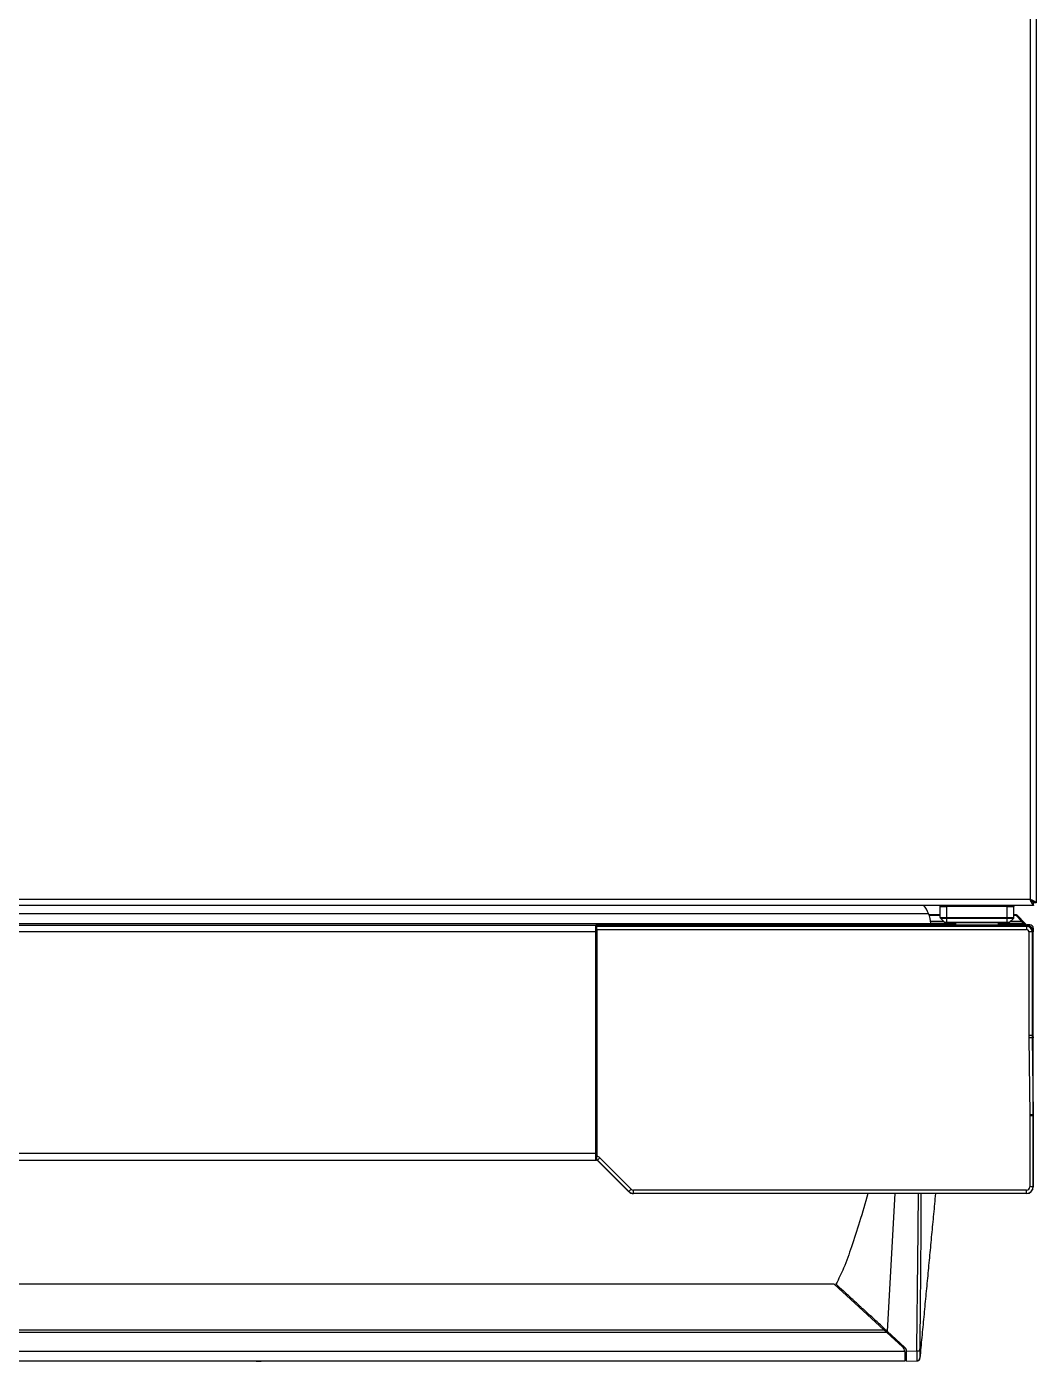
# Model space of a CAD drawing. Header units: millimetres. Extents: x -36 to 4467, y 2 to 3322.
# Drawn here: x 2793.3 to 3094.2, y 1.6 to 399.5 of the extents above; entities that cross this region are included whole.
import ezdxf

# ---------------------------------------------------------------- set-up
doc = ezdxf.new("R2010")
doc.units = ezdxf.units.MM

msp = doc.modelspace()

# ---------------------------------------------------------------- linework, layer by layer
for p, q in [((3092.37, 773.75), (3092.37, 139.4)), ((3094.17, 775.55), (3094.17, 138.35)), ((3092.32, 139.35), (2494.22, 139.35)), ((3093.37, 137.55), (2493.17, 137.55)), ((3065.52, 137.25), (3065.52, 137.55)), ((3065.52, 137.25), (3067.52, 137.25)), ((3065.52, 133.93), (3065.52, 137.25)), ((3067.25, 137.55), (3067.26, 137.25)), ((3085.52, 137.25), (3067.52, 137.25)), ((3067.52, 133.93), (3067.52, 137.25)), ((3072.52, 137.55), (3072.52, 137.25)), ((3080.52, 137.25), (3080.52, 137.55)), ((3085.52, 137.25), (3087.52, 137.25)), ((3085.52, 133.93), (3085.52, 137.25)), ((3085.79, 137.25), (3085.79, 137.55)), ((3087.52, 137.55), (3087.52, 137.25)), ((3087.52, 133.93), (3087.52, 137.25)), ((3093.37, 137.62), (3093.37, 137.55)), ((3094.1, 138.35), (3094.17, 138.35)), ((2523.8, 132.18), (3062.74, 132.18)), ((2524.46, 135.11), (3062.09, 135.11)), ((2623.69, 131.65), (2962.86, 131.65)), ((2962.86, 131.65), (2962.87, 131.65)), ((2962.86, 131.06), (2962.86, 131.65)), ((3091.27, 131.65), (2962.87, 131.65)), ((2962.87, 131.65), (2963.19, 131.33)), ((2962.87, 130.05), (2962.87, 131.65)), ((2963.19, 131.33), (3091.27, 131.33)), ((3065.52, 134.75), (3062.22, 134.75)), ((3062.22, 134.75), (3065.52, 134.75)), ((3062.26, 134.64), (3065.52, 134.64)), ((3066.6, 132.77), (3062.69, 132.77)), ((3070.17, 132.19), (3062.74, 132.19)), ((3062.74, 132.18), (3062.74, 131.65)), ((3070.17, 132), (3062.74, 132)), ((3070.17, 131.75), (3062.74, 131.75)), ((3065.52, 133.93), (3067.52, 133.93)), ((3066.96, 132.41), (3065.58, 133.79)), ((3065.58, 133.79), (3067.52, 133.79)), ((3067.52, 132.41), (3066.96, 132.41)), ((3067.52, 132.35), (3067.11, 132.35)), ((3067.52, 133.93), (3067.52, 133.79)), ((3067.52, 133.93), (3085.52, 133.93)), ((3067.52, 132.41), (3067.52, 133.79)), ((3067.52, 133.79), (3085.52, 133.79)), ((3067.52, 132.35), (3067.52, 132.41)), ((3085.52, 132.41), (3067.52, 132.41)), ((3085.52, 132.35), (3067.52, 132.35)), ((3070.17, 131.65), (3070.17, 132.35)), ((3082.87, 131.65), (3082.87, 132.35)), ((3090.06, 132.19), (3082.87, 132.19)), ((3090.25, 132), (3082.87, 132)), ((3090.25, 131.75), (3082.87, 131.75)), ((3085.52, 133.93), (3087.52, 133.93)), ((3085.52, 133.93), (3085.52, 133.79)), ((3085.52, 132.41), (3085.52, 133.79)), ((3085.52, 133.79), (3087.46, 133.79)), ((3085.52, 132.35), (3085.52, 132.41)), ((3086.08, 132.41), (3085.52, 132.41)), ((3085.94, 132.35), (3085.52, 132.35)), ((3086.08, 132.41), (3087.46, 133.79)), ((3089.87, 132.77), (3086.45, 132.77)), ((3088.07, 134.75), (3087.52, 134.75)), ((3087.52, 134.75), (3088.06, 134.75)), ((3087.52, 134.64), (3088.06, 134.64)), ((3088.06, 134.75), (3088.07, 134.75)), ((3088.06, 134.64), (3088.06, 134.75)), ((3089.87, 132.77), (3088.06, 134.64)), ((3088.42, 134.6), (3088.42, 134.6)), ((3088.42, 134.6), (3090.85, 132.17)), ((3090.22, 132.74), (3088.42, 134.6)), ((3090.06, 132.19), (3090.42, 132.54)), ((3090.25, 132), (3090.06, 132.19)), ((3090.78, 132.17), (3090.25, 132)), ((3090.25, 132), (3090.25, 131.75)), ((3090.61, 131.75), (3090.25, 131.75)), ((3090.78, 132.17), (3090.42, 132.54)), ((3090.67, 131.75), (3090.61, 131.75)), ((3090.85, 132.17), (3090.78, 132.17)), ((3090.85, 132.17), (3091.13, 131.89)), ((3091.27, 131.65), (3091.27, 131.33)), ((3091.27, 131.33), (3091.27, 130.33)), ((3092.27, 131.75), (3091.48, 131.75)), ((2962.86, 129.65), (2623.69, 129.65)), ((2962.87, 129.9), (2962.85, 129.9)), ((2962.85, 129.74), (2962.87, 129.74)), ((2962.87, 128.38), (2962.85, 128.38)), ((2962.85, 128.21), (2962.87, 128.21)), ((2962.86, 129.65), (2962.86, 131.06)), ((2962.86, 130.65), (2962.87, 130.65)), ((2962.86, 63.65), (2962.86, 129.65)), ((2962.87, 130.05), (2962.87, 112.2)), ((2963.2, 130.33), (3091.27, 130.33)), ((2963.2, 130.33), (2963.2, 62.7)), ((3092.96, 129.65), (3091.96, 129.65)), ((3091.96, 129.65), (3091.96, 98.73)), ((3093.27, 129.65), (3092.96, 129.65)), ((3092.96, 129.65), (3092.96, 98.73)), ((3093.27, 130.75), (3093.27, 129.65)), ((3093.27, 98.71), (3093.27, 129.65)), ((2962.85, 125.04), (2962.87, 125.04)), ((2962.86, 126.82), (2962.86, 126.82)), ((2962.86, 126.65), (2962.87, 126.65)), ((2962.86, 125.21), (2962.86, 125.21)), ((2962.86, 116.65), (2962.86, 116.65)), ((2962.86, 114.65), (2962.86, 114.65)), ((2962.87, 112.2), (2963.13, 97.2)), ((2962.87, 64.78), (2962.87, 112.2)), ((2963.12, 97.93), (2963.12, 64.88)), ((2963.13, 97.2), (2963.13, 61.65)), ((3092.96, 98.73), (3091.96, 98.73)), ((3092.96, 98.12), (3091.96, 98.11)), ((3091.96, 98.11), (3092.22, 75.09)), ((3093.27, 98.73), (3092.96, 98.73)), ((3092.96, 98.12), (3093.22, 75.21)), ((3093.27, 98.35), (3093.27, 98.12)), ((3093.27, 75.21), (3093.27, 98.12)), ((3093.22, 75.09), (3092.22, 75.09)), ((3092.22, 75.09), (3092.22, 74.81)), ((3093.22, 74.82), (3092.22, 74.81)), ((3092.22, 74.81), (3092.22, 53.65)), ((3093.22, 75.09), (3093.22, 74.82)), ((3093.22, 74.67), (3093.22, 53.65)), ((3093.27, 75.14), (3093.27, 74.95)), ((3093.27, 74.95), (3093.27, 74.67)), ((3093.27, 53.65), (3093.27, 74.67)), ((2963.12, 64.88), (2962.87, 64.78)), ((2962.87, 62.65), (2962.87, 64.78)), ((2963.13, 64.88), (2963.12, 64.88)), ((2623.69, 63.65), (2962.86, 63.65)), ((2623.69, 61.65), (2962.86, 61.65)), ((2962.86, 61.65), (2962.86, 63.65)), ((2963.13, 61.65), (2963.19, 61.7)), ((2963.13, 61.65), (2963.19, 61.65)), ((2963.21, 61.7), (2963.19, 61.65)), ((2963.21, 61.7), (2963.19, 61.7)), ((2963.21, 61.7), (2963.21, 62.7)), ((2963.35, 61.64), (2963.33, 61.59)), ((2972.68, 52.23), (2963.33, 61.59)), ((2963.35, 61.64), (2964.06, 62.35)), ((2972.72, 52.27), (2963.35, 61.64)), ((2973.43, 52.98), (2964.06, 62.35)), ((2972.72, 52.27), (2972.68, 52.23)), ((2972.72, 52.27), (2973.43, 52.98)), ((2974.1, 51.7), (2974.1, 52.7)), ((3091.27, 52.7), (2974.1, 52.7)), ((3091.27, 51.7), (3091.27, 52.7)), ((3093.22, 53.65), (3092.22, 53.65)), ((3093.22, 53.65), (3093.27, 53.65)), ((2974.1, 51.7), (2974.1, 51.65)), ((3091.27, 51.7), (2974.1, 51.7)), ((3091.27, 51.65), (2974.1, 51.65)), ((3051.97, 51.65), (3049.69, 10.65)), ((3091.27, 51.7), (3091.27, 51.65)), ((3033.89, 24.65), (2552.66, 24.65)), ((3033.89, 24.65), (3048.72, 11.06)), ((3035.99, 23.25), (3035.42, 23.24)), ((3035.85, 22.85), (3036.42, 22.85)), ((3049.59, 10.26), (2536.95, 10.26)), ((2537.83, 11.06), (3048.72, 11.06)), ((3049.59, 10.26), (3048.72, 11.06)), ((3054.32, 5.92), (3049.59, 10.26)), ((3049.69, 10.65), (3054.99, 5.77)), ((2531.58, 4.65), (3054.96, 4.65)), ((3053.1, 7.04), (3053.6, 7.05)), ((3054.97, 4.45), (3054.97, 1.65)), ((3054.97, 4.35), (3055.47, 4.35)), ((3055.47, 4.64), (3058.55, 4.75)), ((3055.47, 4.64), (3055.47, 4.67)), ((3055.47, 1.65), (3055.47, 4.64)), ((3054.97, 1.65), (2531.57, 1.65)), ((3054.97, 2.85), (3055.47, 2.85)), ((3055.47, 1.65), (3058.54, 1.75)), ((3058.61, 1.76), (3058.54, 1.75)), ((3059.57, 2.66), (3059.51, 2.72))]:
    msp.add_line(p, q)
for centre, radius, start, end in [((3092.37, 139.35), 0.05, 90, 180), ((3053.75, 131.74), 8.99, 21.9978, 40.2185), ((3053.53, 131.65), 9.22, 3.2857, 21.9978), ((3065.72, 133.93), 0.2, 180, 225), ((3067.11, 132.55), 0.2, 225, 270), ((3085.94, 132.55), 0.2, 270, 315), ((3087.32, 133.93), 0.2, 315, 0), ((3088.07, 134.25), 0.5, 44.9999, 90.0001), ((3091.27, 129.65), 2, 0, 90), ((3091.27, 129.65), 2, 0, 90), ((3091.27, 129.65), 1.69, 0, 90), ((3091.27, 129.65), 0.686, 0, 90), ((2962.86, 60.65), 2, 82.0663, 89.9878), ((2962.86, 60.65), 1, 49.3223, 90), ((2974.1, 53.65), 2, 225, 270), ((2974.1, 53.65), 1.95, 225, 270), ((2974.1, 53.65), 0.947, 225, 270), ((3091.27, 53.65), 2, 270, 0), ((3091.27, 53.65), 1.95, 270, 0), ((3091.27, 53.65), 0.947, 270, 0), ((3091.27, 53.65), 2, 270, 0), ((3052.97, 4.45), 2, 5.7398, 47.5), ((3053.97, 4.67), 1.5, 0, 47.3854), ((3058.57, 2.76), 1, 272, 354.6023)]:
    msp.add_arc(centre, radius, start, end)
for centre, major_axis, ratio, start_param, end_param in [((2963.19, 130.33), (0, -1), 0.017455, 1.570796, 3.124139), ((3088.06, 134.25), (-0.462, 0.191), 0.999822, 4.319753, 5.105025), ((3088.06, 134.25), (-0.359, -0.348), 0.667987, 3.165047, 4.137861), ((3089.87, 132.38), (-0.359, -0.348), 0.667987, 3.165047, 4.137861), ((3090.07, 132.19), (0.25, -0.75), 0.007406, 3.813865, 4.70992), ((3090.42, 132.54), (0.25, -0.25), 0.012341, 3.80399, 4.700045), ((3090.61, 132), (0, 0.25), 0.999695, 3.141593, 5.497635), ((3090.67, 132), (-0.25, 0), 0.999695, 1.570796, 3.926839), ((3091.48, 132.25), (0.191, 0.462), 0.999822, 2.748957, 3.534229), ((3092.27, 130.75), (0.707, 0.707), 0.999695, 5.497939, 7.068431), ((3147.47, 98.73), (55.51, 0), 0.999848, 3.141593, 3.152753), ((3147.47, 98.73), (54.51, 0), 0.999844, 3.141619, 3.15172), ((3164.1, 98.9), (70.76, 3.37), 0.876618, 3.098935, 3.099865), ((3093.29, 74.67), (0.01, -1), 0.017455, 4.143326, 4.712296), ((2965.37, 64.78), (-2.31, -0.96), 0.999822, 5.890549, 6.352278), ((2965.62, 64.88), (2.31, 0.96), 0.999929, 2.748957, 2.850428), ((2963.19, 62.7), (0, -1), 0.017455, 0.017453, 1.570794), ((2963.19, 61.45), (-0.077, -0.185), 0.999822, 2.748957, 3.534229), ((2963.21, 61.5), (-0.46, -1.11), 0.999822, 2.748957, 3.535612), ((2963.21, 61.5), (0.077, 0.185), 0.998041, 5.890549, 6.675821), ((3091.27, 53.65), (-1.41, 1.41), 0.999695, 2.356347, 3.926839), ((3054.66, 6.08), (1990.43, -14.28), 0.004966, 1.576273, 1.57655), ((3040.52, 6.26), (2351.6, -5.3), 0.004112, 1.569348, 1.56958), ((-17642.88, -70.05), (21396.37, 78.78), 0.000794, 0.25716, 0.257255), ((3058.51, 4.75), (1, -0.013), 0.00149, 4.747318, 6.253226), ((3058.51, 2.75), (0.035, -0.999), 0.999958, 0, 1.5045)]:
    msp.add_ellipse(centre, major_axis=major_axis, ratio=ratio, start_param=start_param, end_param=end_param)
for points, knots in [([(3092.33, 139.33), (3092.33, 139.33), (3092.33, 139.33), (3092.32, 139.34), (3092.32, 139.34), (3092.32, 139.35)], [0, 0, 0, 0, 0.5, 0.5, 1, 1, 1, 1]), ([(3092.33, 139.31), (3092.33, 139.31), (3092.33, 139.32), (3092.32, 139.33), (3092.32, 139.34), (3092.32, 139.35)], [0, 0, 0, 0, 0.5, 0.5, 1, 1, 1, 1]), ([(3093.3, 138.42), (3093.29, 138.42), (3093.28, 138.43), (3093.26, 138.44), (3093.25, 138.44), (3093.22, 138.46), (3093.2, 138.47), (3093.14, 138.51), (3093.1, 138.53), (3093.02, 138.6), (3092.98, 138.63), (3092.93, 138.67), (3092.92, 138.68), (3092.9, 138.7), (3092.89, 138.71), (3092.86, 138.74), (3092.84, 138.76), (3092.77, 138.82), (3092.73, 138.86), (3092.65, 138.95), (3092.61, 138.99), (3092.55, 139.06), (3092.53, 139.08), (3092.49, 139.13), (3092.47, 139.16), (3092.41, 139.23), (3092.37, 139.28), (3092.33, 139.33)], [0, 0, 0, 0, 0.03125, 0.03125, 0.0625, 0.0625, 0.125, 0.125, 0.25, 0.25, 0.375, 0.375, 0.40625, 0.40625, 0.4375, 0.4375, 0.5, 0.5, 0.625, 0.625, 0.75, 0.75, 0.8125, 0.8125, 0.875, 0.875, 1, 1, 1, 1]), ([(3093.37, 137.62), (3093.33, 137.65), (3093.28, 137.69), (3093.2, 137.77), (3093.15, 137.82), (3093.1, 137.88), (3093.09, 137.9), (3093.07, 137.93), (3093.06, 137.94), (3093.02, 137.98), (3093, 138.02), (3092.94, 138.11), (3092.89, 138.18), (3092.83, 138.3), (3092.81, 138.33), (3092.76, 138.41), (3092.74, 138.45), (3092.68, 138.58), (3092.63, 138.67), (3092.55, 138.84), (3092.51, 138.93), (3092.45, 139.05), (3092.44, 139.07), (3092.42, 139.12), (3092.39, 139.19), (3092.35, 139.26), (3092.33, 139.31)], [0, 0, 0, 0, 0.125, 0.125, 0.25, 0.25, 0.28125, 0.28125, 0.3125, 0.3125, 0.375, 0.375, 0.5, 0.5, 0.5625, 0.5625, 0.625, 0.625, 0.75, 0.75, 0.875, 0.875, 0.90625, 0.90625, 0.9375, 1, 1, 1, 1]), ([(3092.37, 139.4), (3092.38, 139.4), (3092.38, 139.4), (3092.39, 139.39), (3092.39, 139.39), (3092.39, 139.39)], [0, 0, 0, 0, 0.5, 0.5, 1, 1, 1, 1]), ([(3092.37, 139.4), (3092.38, 139.4), (3092.39, 139.4), (3092.4, 139.39), (3092.4, 139.39), (3092.41, 139.39)], [0, 0, 0, 0, 0.5, 0.5, 1, 1, 1, 1]), ([(3092.39, 139.39), (3092.44, 139.35), (3092.49, 139.31), (3092.59, 139.23), (3092.63, 139.19), (3092.73, 139.11), (3092.77, 139.07), (3092.86, 138.99), (3092.9, 138.94), (3092.98, 138.86), (3093.02, 138.82), (3093.09, 138.74), (3093.12, 138.7), (3093.19, 138.62), (3093.21, 138.58), (3093.26, 138.5), (3093.28, 138.46), (3093.3, 138.42)], [0, 0, 0, 0, 0.125, 0.125, 0.25, 0.25, 0.375, 0.375, 0.5, 0.5, 0.625, 0.625, 0.75, 0.75, 0.875, 0.875, 1, 1, 1, 1]), ([(3092.41, 139.39), (3092.51, 139.35), (3092.6, 139.3), (3092.78, 139.22), (3092.87, 139.17), (3092.99, 139.12), (3093.01, 139.11), (3093.05, 139.09), (3093.07, 139.08), (3093.14, 139.04), (3093.18, 139.02), (3093.31, 138.96), (3093.38, 138.91), (3093.5, 138.85), (3093.53, 138.83), (3093.6, 138.78), (3093.64, 138.76), (3093.74, 138.7), (3093.8, 138.65), (3093.9, 138.57), (3093.95, 138.52), (3094, 138.47), (3094.01, 138.46), (3094.03, 138.44), (3094.06, 138.4), (3094.08, 138.37), (3094.1, 138.35)], [0, 0, 0, 0, 0.125, 0.125, 0.25, 0.25, 0.28125, 0.28125, 0.3125, 0.3125, 0.375, 0.375, 0.5, 0.5, 0.5625, 0.5625, 0.625, 0.625, 0.75, 0.75, 0.875, 0.875, 0.90625, 0.90625, 0.9375, 1, 1, 1, 1]), ([(3094.1, 138.35), (3094.03, 138.35), (3093.97, 138.35), (3093.84, 138.35), (3093.77, 138.35), (3093.6, 138.35), (3093.48, 138.35), (3093.37, 138.35)], [0, 0, 0, 0, 0.266509, 0.266509, 0.534271, 0.534271, 1, 1, 1, 1]), ([(3093.37, 137.62), (3093.37, 137.69), (3093.37, 137.75), (3093.37, 137.88), (3093.37, 137.95), (3093.37, 138.12), (3093.37, 138.23), (3093.37, 138.35)], [0, 0, 0, 0, 0.266509, 0.266509, 0.534271, 0.534271, 1, 1, 1, 1]), ([(3093.27, 98.18), (3093.27, 98.22), (3093.27, 98.3), (3093.27, 98.39), (3093.27, 98.46), (3093.27, 98.48), (3093.27, 98.53), (3093.27, 98.55), (3093.27, 98.62), (3093.27, 98.67), (3093.27, 98.71)], [0, 0, 0, 0, 0.25, 0.5, 0.5, 0.625, 0.625, 0.75, 0.75, 1, 1, 1, 1]), ([(3043.97, 51.65), (3043.19, 48.82), (3041.63, 43.49), (3039.25, 36.08), (3037.01, 29.84), (3035.29, 26.23), (3034.47, 24.65)], [0, 0, 0, 0, 0.307298, 0.580948, 0.814462, 1, 1, 1, 1]), ([(3058.55, 4.75), (3058.65, 12.56), (3058.74, 20.38), (3058.91, 36.01), (3058.99, 43.83), (3059.05, 51.65)], [0, 0, 0, 0, 0.5, 0.5, 1, 1, 1, 1]), ([(3059.51, 4.74), (3059.56, 8.64), (3059.61, 12.55), (3059.69, 20.37), (3059.73, 24.28), (3059.79, 32.1), (3059.82, 36.01), (3059.85, 41.87), (3059.86, 43.83), (3059.88, 46.76), (3059.88, 48.23), (3059.89, 49.94), (3059.9, 50.79), (3059.9, 51.16), (3059.9, 51.4), (3059.9, 51.52), (3059.9, 51.65)], [0, 0, 0, 0, 0.25, 0.25, 0.5, 0.5, 0.75, 0.75, 0.875, 0.875, 0.9375, 0.96875, 0.984375, 0.992188, 0.992188, 1, 1, 1, 1]), ([(3049.69, 10.65), (3049.24, 11.06), (3048.79, 11.47), (3047.91, 12.29), (3047.47, 12.69), (3046.6, 13.49), (3046.17, 13.88), (3045.32, 14.67), (3044.89, 15.06), (3044.06, 15.83), (3043.64, 16.21), (3042.83, 16.96), (3042.42, 17.34), (3041.82, 17.89), (3041.62, 18.07), (3041.38, 18.3), (3041.33, 18.34), (3041.23, 18.43), (3041.08, 18.57), (3040.94, 18.7), (3040.45, 19.14), (3040.08, 19.49), (3039.35, 20.16), (3039, 20.48), (3038.31, 21.11), (3037.99, 21.41), (3037.63, 21.74), (3037.59, 21.78), (3037.51, 21.85), (3037.48, 21.88), (3037.36, 21.99), (3037.13, 22.2), (3036.77, 22.53), (3036.5, 22.78), (3036.25, 23.02), (3036.12, 23.13), (3035.77, 23.46), (3035.55, 23.65), (3035.34, 23.85), (3035.31, 23.87), (3035.27, 23.91), (3035.2, 23.98), (3035.14, 24.03), (3035.02, 24.15), (3034.87, 24.28), (3034.76, 24.39), (3034.66, 24.48), (3034.61, 24.52), (3034.56, 24.57), (3034.54, 24.59), (3034.52, 24.6), (3034.51, 24.61), (3034.5, 24.62), (3034.48, 24.64), (3034.47, 24.65), (3034.47, 24.65), (3034.47, 24.65), (3034.47, 24.65)], [0, 0, 0, 0, 0.062467, 0.062467, 0.124934, 0.124934, 0.187402, 0.187402, 0.249869, 0.249869, 0.312336, 0.312336, 0.374803, 0.374803, 0.406037, 0.406037, 0.413846, 0.413846, 0.421654, 0.437271, 0.437271, 0.499738, 0.499738, 0.562205, 0.562205, 0.624672, 0.624672, 0.632481, 0.632481, 0.640289, 0.640289, 0.655906, 0.68714, 0.718373, 0.718373, 0.749607, 0.749607, 0.812074, 0.812074, 0.819883, 0.819883, 0.827691, 0.843308, 0.843308, 0.874541, 0.905775, 0.905775, 0.937009, 0.937009, 0.952625, 0.960434, 0.960434, 0.968242, 0.968242, 0.999476, 0.999476, 1, 1, 1, 1]), ([(3058.55, 4.75), (3058.55, 4.65), (3058.55, 4.55), (3058.55, 4.4), (3058.55, 4.35), (3058.55, 4.26), (3058.55, 4.21), (3058.55, 4.06), (3058.55, 3.88), (3058.55, 3.69), (3058.55, 3.56), (3058.55, 3.51), (3058.55, 3.44), (3058.55, 3.42), (3058.55, 3.38), (3058.55, 3.27), (3058.55, 3.08), (3058.55, 2.92), (3058.55, 2.77), (3058.55, 2.7), (3058.55, 2.56), (3058.55, 2.43), (3058.55, 2.26), (3058.55, 2.15), (3058.55, 2.1), (3058.55, 2.09), (3058.55, 2.06), (3058.55, 2.05), (3058.55, 2.02), (3058.55, 2), (3058.55, 1.94), (3058.55, 1.88), (3058.55, 1.83), (3058.54, 1.8), (3058.54, 1.79), (3058.54, 1.78), (3058.54, 1.77), (3058.54, 1.77), (3058.54, 1.76), (3058.54, 1.75), (3058.54, 1.75)], [0, 0, 0, 0, 0.0625, 0.0625, 0.09375, 0.09375, 0.125, 0.125, 0.1875, 0.25, 0.25, 0.28125, 0.28125, 0.296875, 0.296875, 0.3125, 0.375, 0.4375, 0.4375, 0.5, 0.5, 0.5625, 0.625, 0.6875, 0.6875, 0.703125, 0.703125, 0.71875, 0.71875, 0.75, 0.75, 0.8125, 0.875, 0.875, 0.90625, 0.921875, 0.921875, 0.9375, 0.9375, 1, 1, 1, 1]), ([(3059.51, 4.74), (3059.51, 4.67), (3059.51, 4.6), (3059.51, 4.5), (3059.51, 4.47), (3059.51, 4.41), (3059.51, 4.37), (3059.51, 4.21), (3059.51, 4.09), (3059.51, 3.94), (3059.51, 3.91), (3059.51, 3.85), (3059.51, 3.82), (3059.51, 3.73), (3059.5, 3.68), (3059.5, 3.51), (3059.5, 3.41), (3059.5, 3.23), (3059.5, 3.14), (3059.5, 3.03), (3059.5, 3), (3059.5, 2.95), (3059.5, 2.94), (3059.5, 2.91), (3059.5, 2.89), (3059.5, 2.83), (3059.5, 2.79), (3059.5, 2.76), (3059.5, 2.75), (3059.5, 2.74), (3059.5, 2.74), (3059.51, 2.73), (3059.51, 2.72), (3059.51, 2.72)], [0, 0, 0, 0, 0.0625, 0.0625, 0.09375, 0.09375, 0.125, 0.125, 0.25, 0.25, 0.28125, 0.28125, 0.3125, 0.3125, 0.375, 0.375, 0.5, 0.5, 0.625, 0.625, 0.6875, 0.6875, 0.71875, 0.71875, 0.75, 0.75, 0.875, 0.875, 0.90625, 0.90625, 0.9375, 0.9375, 1, 1, 1, 1]), ([(2863.2, 1.65), (2862.95, 1.65), (2862.5, 1.65), (2862.03, 1.65), (2861.81, 1.65), (2861.73, 1.65), (2861.7, 1.65), (2861.73, 1.65), (2861.81, 1.65), (2862.03, 1.65), (2862.5, 1.65), (2862.95, 1.65), (2863.2, 1.65)], [0, 0, 0, 0, 0.106557, 0.222508, 0.352557, 0.423971, 0.500021, 0.576104, 0.647538, 0.777593, 0.893508, 1, 1, 1, 1]), ([(2867.51, 1.65), (2867.18, 1.65), (2866.7, 1.65), (2866.2, 1.65), (2866, 1.65), (2865.83, 1.65), (2865.66, 1.65), (2865.49, 1.65), (2865.4, 1.65), (2865.36, 1.65), (2865.35, 1.65), (2865.35, 1.65), (2865.35, 1.65)], [0, 0, 0, 0, 0.239013, 0.333894, 0.377264, 0.419029, 0.499718, 0.616122, 0.778837, 0.8812, 0.999505, 1, 1, 1, 1])]:
    msp.add_open_spline(points, degree=3, knots=knots)
for points, degree in [([(3092.33, 139.33), (3092.33, 139.31)], 1), ([(3092.39, 139.39), (3092.41, 139.39)], 1), ([(3093.37, 138.35), (3093.35, 138.37), (3093.33, 138.4), (3093.3, 138.42)], 3), ([(3093.37, 138.35), (3093.35, 138.37), (3093.32, 138.39), (3093.3, 138.42)], 3), ([(3093.27, 98.12), (3092.96, 98.18)], 1), ([(3092.96, 98.12), (3092.96, 98.14), (3092.96, 98.16), (3092.96, 98.18)], 3), ([(3093.27, 75.21), (3093.22, 75.21)], 1), ([(3093.22, 75.09), (3093.22, 75.13), (3093.22, 75.17), (3093.22, 75.21)], 3), ([(3093.22, 74.82), (3093.22, 74.67)], 1), ([(3093.27, 74.67), (3093.22, 74.67)], 1), ([(3059.57, 2.66), (3064.22, 51.65)], 1), ([(3054.97, 4.45), (3054.97, 4.51), (3054.97, 4.58), (3054.96, 4.65)], 3)]:
    msp.add_open_spline(points, degree=degree)

doc.saveas('drawing.dxf')
